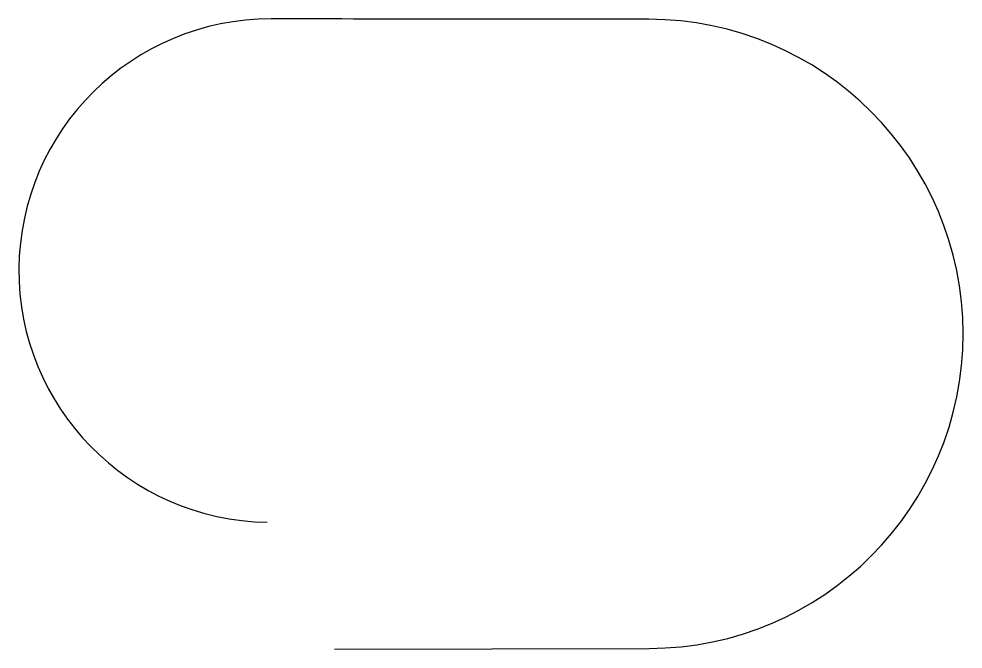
# Model space of a CAD drawing. Header units: inches. Extents: x -5 to 10, y 0 to 10.
import ezdxf

# ---------------------------------------------------------------- set-up
doc = ezdxf.new("R2010")
doc.units = ezdxf.units.IN
doc.header["$MEASUREMENT"] = 0

msp = doc.modelspace()

# ---------------------------------------------------------------- linework, layer by layer
msp.add_lwpolyline([(0, 0), (5, 0.011, 0.99843), (4.993, 10.011, -0.000134), (-1.007, 10.018, 0.993956), (-1.067, 2.018, 1.00608)], format="xyb")

doc.saveas('drawing.dxf')
